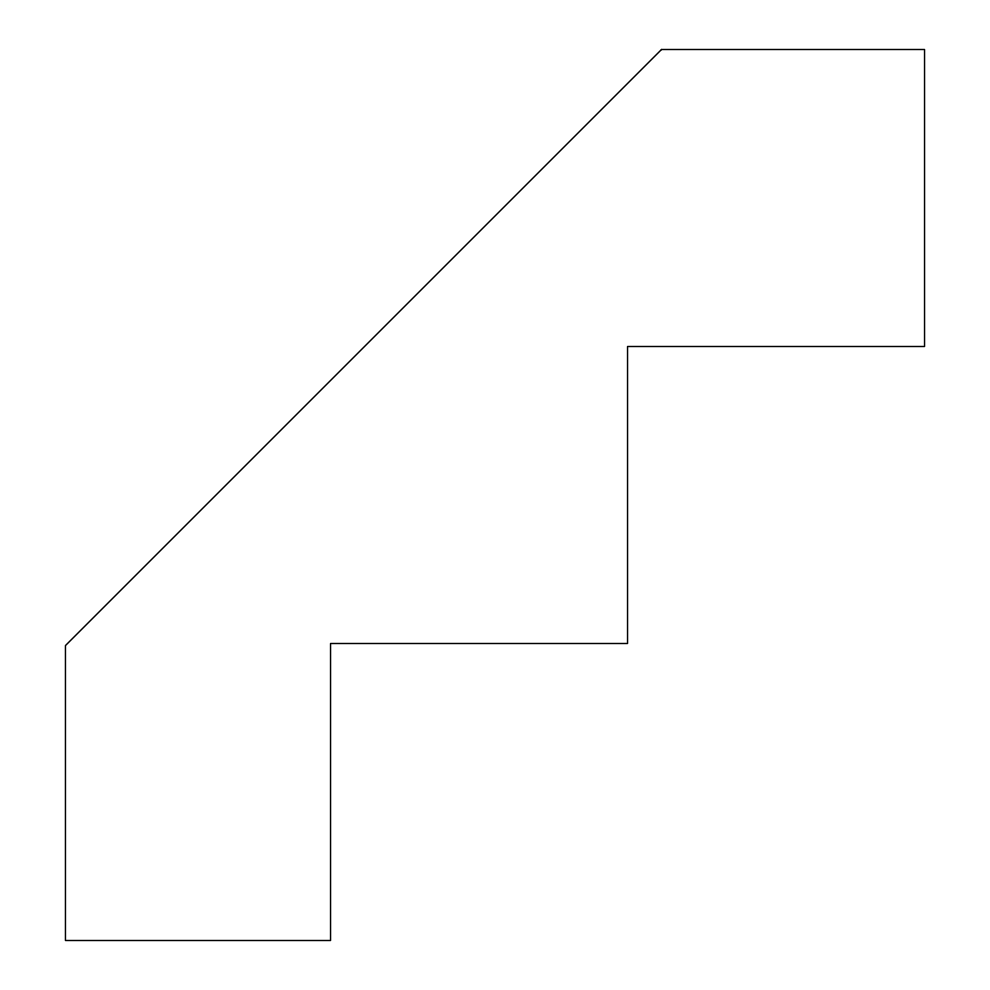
<?xml version="1.0" encoding="UTF-8"?>
<svg xmlns="http://www.w3.org/2000/svg" width="990" height="990" viewBox="0 0 990 990"><rect width="100%" height="100%" fill="white"/><g stroke="black" fill="none" stroke-linecap="round" stroke-linejoin="round"><path stroke-width="1.49" d="M661.518 49.5L65.451 645.567L65.451 940.5L330.549 940.5L330.549 643.5L627.549 643.5L627.549 346.5L924.549 346.5L924.549 49.5L661.518 49.5"/></g></svg>
